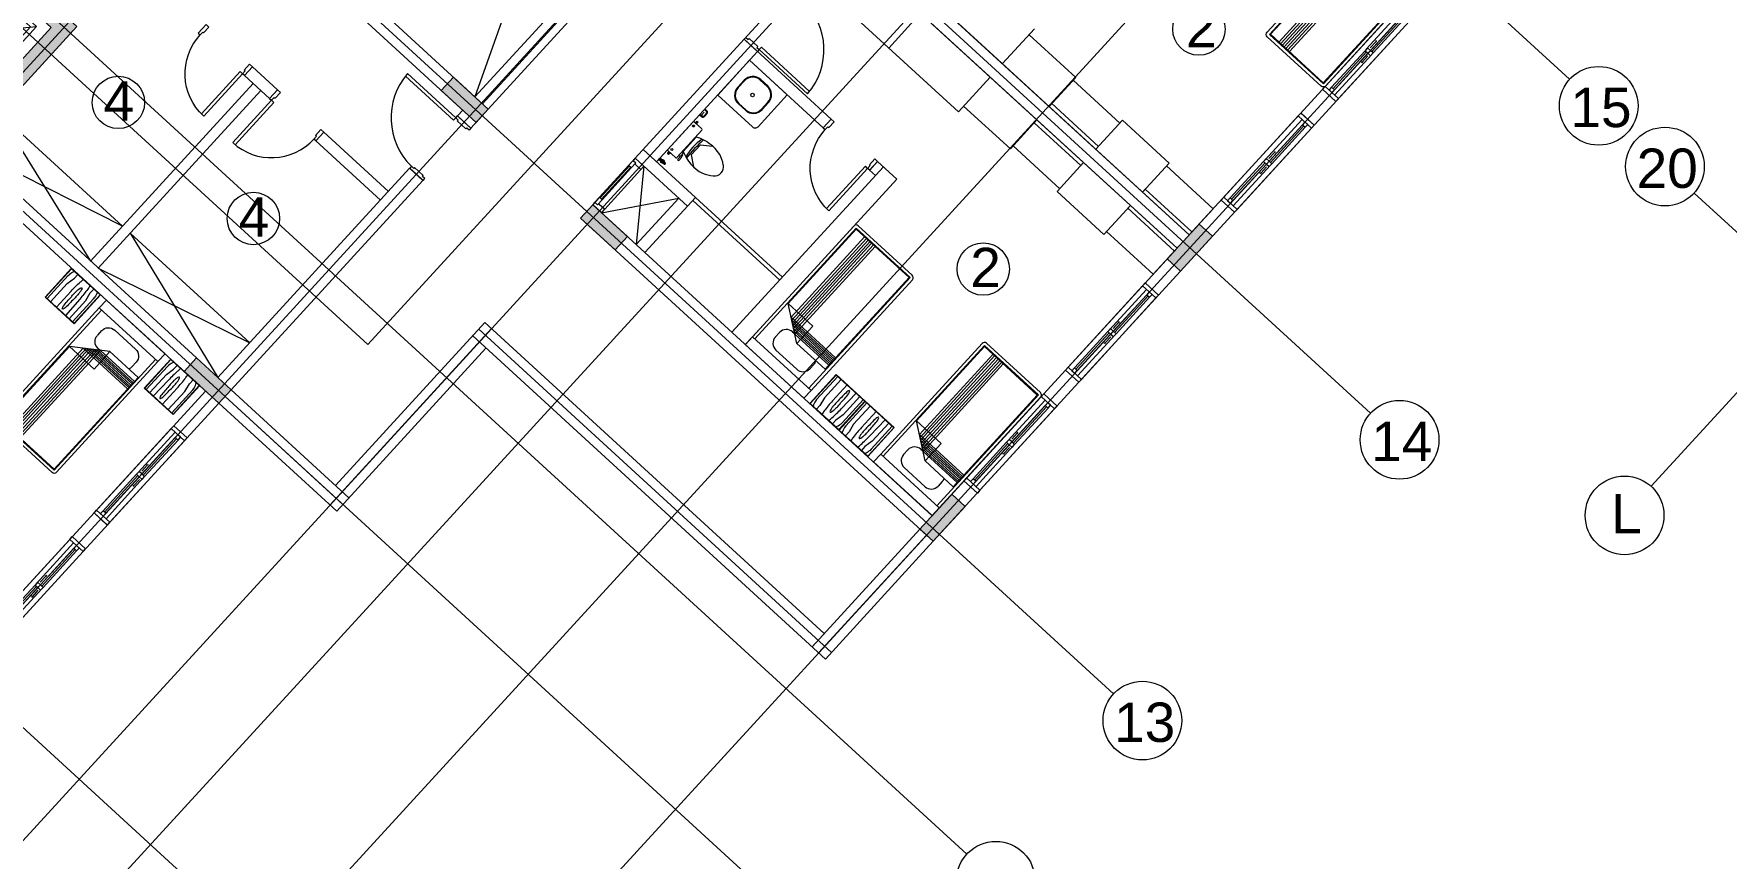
# Model space of a CAD drawing. Header units: metres. Extents: x 750 to 3116, y -341 to 1465.
# Drawn here: x 1608.08 to 1629.59, y 977.15 to 987.63 of the extents above; entities that cross this region are included whole.
import ezdxf
from ezdxf.enums import TextEntityAlignment as Align

# ---------------------------------------------------------------- set-up
doc = ezdxf.new("R2010")
doc.units = ezdxf.units.M
for name, color, linetype, lineweight in [('A-Door', 254, 'Continuous', 5), ('Bathroom Door', 252, 'Continuous', 5), ('Bathroom fur', 252, 'Continuous', 5), ('Centre Line', 7, 'Continuous', 13), ('Column', 50, 'Continuous', 20), ('Cutout', 153, 'Continuous', 5), ('Door', 253, 'Continuous', 5), ('Furniture', 44, 'Continuous', 5), ('GUIDE LINE', 7, 'Continuous', 5), ('Hatch', 251, 'Continuous', 5), ('Hidden line', 251, 'Continuous', 5), ('Interior wall', 31, 'Continuous', 13), ('Inverted beam', 252, 'Continuous', 5), ('Railing', 190, 'Continuous', 5), ('Wall ext', 20, 'Continuous', 18), ('WINDOW', 33, 'Continuous', 5)]:
    doc.layers.add(name, color=color, linetype=linetype, lineweight=lineweight)
doc.layers.add('Text', color=7, linetype='Continuous')
doc.styles.get("Standard").update_dxf_attribs({"font": 'arial.ttf'})
doc.styles.add('TEXT-DET', font='simplex.shx', dxfattribs={"width": 0.7})

# ---------------------------------------------------------------- blocks, each defined once
blk = doc.blocks.new('Water Closet')
at = {"layer": 'Bathroom fur', "linetype": 'Continuous', "lineweight": -3}
for p, q in [((1886.331, 447.871), (1886.35, 447.871)), ((1886.364, 447.861), (1886.349, 447.87)), ((1886.364, 447.861), (1886.355, 447.877)), ((1886.364, 447.861), (1886.364, 447.879)), ((1886.364, 447.861), (1886.364, 447.879)), ((1886.364, 447.861), (1886.364, 447.879)), ((1886.364, 447.861), (1886.364, 447.879)), ((1886.364, 447.861), (1886.364, 447.879)), ((1886.364, 447.861), (1886.364, 447.879)), ((1886.364, 447.861), (1886.364, 447.879)), ((1886.364, 447.861), (1886.364, 447.879)), ((1886.364, 447.861), (1886.364, 447.879)), ((1886.364, 447.861), (1886.364, 447.879)), ((1886.364, 447.861), (1886.364, 447.879)), ((1886.364, 447.861), (1886.364, 447.879)), ((1886.364, 447.861), (1886.373, 447.877)), ((1886.364, 447.861), (1886.379, 447.87)), ((1886.378, 447.871), (1886.416, 447.871)), ((1886.416, 447.851), (1886.416, 447.871)), ((1886.331, 447.851), (1886.35, 447.851)), ((1886.364, 447.861), (1886.346, 447.861)), ((1886.364, 447.861), (1886.349, 447.853)), ((1886.364, 447.861), (1886.355, 447.846)), ((1886.364, 447.861), (1886.381, 447.861)), ((1886.364, 447.861), (1886.379, 447.853)), ((1886.364, 447.861), (1886.373, 447.846)), ((1886.364, 447.861), (1886.364, 447.844)), ((1886.378, 447.851), (1886.416, 447.851))]:
    blk.add_line(p, q, dxfattribs=at)
at = {"layer": 'Bathroom fur', "linetype": 'ByBlock'}
for p, q in [((1886.217, 447.662), (1886.217, 447.713)), ((1886.239, 447.713), (1886.217, 447.713)), ((1886.217, 447.662), (1886.232, 447.625)), ((1886.239, 447.608), (1886.239, 447.713)), ((1886.239, 447.666), (1886.264, 447.666)), ((1886.264, 447.23), (1886.264, 447.703)), ((1886.407, 447.713), (1886.274, 447.713)), ((1886.39, 447.724), (1886.365, 447.724)), ((1886.365, 447.724), (1886.365, 447.715)), ((1886.39, 447.715), (1886.365, 447.715)), ((1886.387, 447.744), (1886.368, 447.744)), ((1886.368, 447.744), (1886.368, 447.724)), ((1886.387, 447.744), (1886.387, 447.724)), ((1886.39, 447.724), (1886.39, 447.715)), ((1886.416, 447.23), (1886.416, 447.703)), ((1886.152, 447.554), (1886.027, 447.644)), ((1886.152, 447.379), (1886.152, 447.554)), ((1886.232, 447.625), (1886.239, 447.625)), ((1886.239, 447.608), (1886.264, 447.608)), ((1886.256, 447.343), (1886.256, 447.59)), ((1886.152, 447.379), (1886.027, 447.288)), ((1886.407, 447.22), (1886.274, 447.22)), ((1886.365, 447.208), (1886.365, 447.218)), ((1886.39, 447.218), (1886.365, 447.218)), ((1886.39, 447.208), (1886.365, 447.208)), ((1886.368, 447.189), (1886.368, 447.208)), ((1886.387, 447.189), (1886.368, 447.189)), ((1886.387, 447.189), (1886.387, 447.208)), ((1886.39, 447.208), (1886.39, 447.218))]:
    blk.add_line(p, q, dxfattribs=at)
at = {"layer": 'Bathroom fur'}
for p, q in [((1886.356, 447.031), (1886.356, 447.081)), ((1886.366, 447.031), (1886.366, 447.081)), ((1886.416, 447.106), (1886.381, 447.106)), ((1886.416, 447.096), (1886.381, 447.096)), ((1886.416, 447.016), (1886.381, 447.016)), ((1886.416, 447.006), (1886.381, 447.006))]:
    blk.add_line(p, q, dxfattribs=at)
at = {"layer": 'Bathroom fur', "linetype": 'Continuous', "lineweight": -3}
blk.add_circle((1886.364, 447.861), 0.0175, dxfattribs=at)
at = {"layer": 'Bathroom fur', "linetype": 'ByBlock'}
for centre in [(1886.378, 447.669), (1886.378, 447.264)]:
    blk.add_circle(centre, 0.0123, dxfattribs=at)
at = {"layer": 'Bathroom fur', "linetype": 'Continuous', "lineweight": -3}
blk.add_arc((1886.331, 447.861), 0.01, 90.002, 270, dxfattribs=at)
at = {"layer": 'Bathroom fur', "linetype": 'ByBlock'}
for centre, radius, start, end in [((1886.274, 447.703), 0.00987, 90, 180), ((1886.407, 447.703), 0.00987, 0, 90), ((1885.835, 447.467), 0.119, 126.3794, 233.6206), ((1886.035, 447.208), 0.446, 109.2942, 127.2549), ((1886.017, 447.095), 0.55, 64.2321, 103.6755), ((1884.672, 447.479), 1.501, 353.4552, 5.5271), ((1885.552, 447.472), 0.65, 345.9276, 13.0204), ((1886.041, 447.728), 0.451, 232.2382, 250.1051), ((1886.017, 447.838), 0.55, 256.3245, 295.7679), ((1886.274, 447.23), 0.00987, 180, 270), ((1886.407, 447.23), 0.00987, 270, 0)]:
    blk.add_arc(centre, radius, start, end, dxfattribs=at)
at = {"layer": 'Bathroom fur'}
for centre, radius, start, end in [((1886.381, 447.081), 0.025, 90, 180), ((1886.381, 447.031), 0.025, 180, 270), ((1886.381, 447.081), 0.015, 90, 180), ((1886.381, 447.031), 0.015, 180, 270)]:
    blk.add_arc(centre, radius, start, end, dxfattribs=at)
at = {"layer": 'Bathroom fur', "style": 'TEXT-DET', "width": 0.6}
blk.add_text('1', height=0.06, dxfattribs=at).set_placement((1886.394, 447.07), align=Align.MIDDLE)
blk = doc.blocks.new('Bed')
at = {"layer": 'Furniture', "linetype": 'Continuous'}
for p, q in [((1878.327, 465.952), (1879.337, 465.952)), ((1878.327, 465.817), (1878.327, 465.952)), ((1879.337, 465.952), (1879.337, 465.817)), ((1879.337, 465.817), (1878.327, 465.817)), ((1878.327, 463.909), (1878.327, 465.817)), ((1878.367, 463.909), (1878.367, 465.817)), ((1878.642, 465.742), (1879.002, 465.742)), ((1879.297, 465.817), (1879.297, 463.909)), ((1879.337, 465.817), (1879.337, 463.909)), ((1878.525, 465.544), (1878.525, 465.624)), ((1879.12, 465.624), (1879.12, 465.544)), ((1878.377, 465.499), (1878.862, 465.499)), ((1878.377, 463.919), (1878.377, 465.499)), ((1878.962, 465.429), (1878.377, 465.429)), ((1878.992, 465.407), (1878.377, 465.407)), ((1879.022, 465.386), (1878.377, 465.386)), ((1879.052, 465.365), (1878.377, 465.365)), ((1879.082, 465.344), (1878.377, 465.344)), ((1879.112, 465.323), (1878.377, 465.323)), ((1879.142, 465.302), (1878.377, 465.302)), ((1878.862, 465.499), (1879.287, 465.199)), ((1878.862, 465.199), (1878.862, 465.499)), ((1878.962, 463.919), (1878.962, 465.429)), ((1879.002, 465.427), (1878.965, 465.427)), ((1878.992, 463.919), (1878.992, 465.407)), ((1879.022, 463.919), (1879.022, 465.386)), ((1879.052, 463.919), (1879.052, 465.365)), ((1879.082, 463.919), (1879.082, 465.344)), ((1879.112, 463.919), (1879.112, 465.323)), ((1879.142, 463.919), (1879.142, 465.302)), ((1879.287, 465.199), (1878.862, 465.199)), ((1879.287, 465.199), (1879.287, 463.919)), ((1879.297, 463.909), (1878.367, 463.909)), ((1879.297, 463.869), (1878.367, 463.869)), ((1879.287, 463.919), (1878.377, 463.919))]:
    blk.add_line(p, q, dxfattribs=at)
for centre, radius, start, end in [((1878.642, 465.624), 0.117, 90, 180), ((1879.002, 465.624), 0.117, 360, 90), ((1878.642, 465.544), 0.117, 180.0006, 202.5189), ((1879.002, 465.544), 0.117, 270, 0), ((1878.367, 463.909), 0.04, 180, 270), ((1879.297, 463.909), 0.04, 270, 0)]:
    blk.add_arc(centre, radius, start, end, dxfattribs=at)
blk = doc.blocks.new('Nightstand')
at = {"layer": 'Furniture'}
for p, q in [((1879.838, 464.54), (1879.838, 464.04)), ((1880.338, 464.54), (1879.838, 464.54)), ((1879.843, 464.535), (1879.843, 464.045)), ((1880.333, 464.535), (1879.843, 464.535)), ((1879.869, 464.442), (1879.871, 464.467)), ((1879.869, 464.045), (1879.869, 464.442)), ((1879.929, 464.358), (1879.951, 464.469)), ((1879.951, 464.469), (1879.951, 464.535)), ((1880.074, 464.444), (1880.068, 464.44)), ((1880.08, 464.44), (1880.074, 464.444)), ((1880.226, 464.469), (1880.226, 464.535)), ((1880.248, 464.358), (1880.226, 464.469)), ((1880.308, 464.442), (1880.305, 464.467)), ((1880.308, 464.045), (1880.308, 464.442)), ((1880.333, 464.045), (1880.333, 464.535)), ((1880.338, 464.04), (1880.338, 464.54)), ((1879.929, 464.045), (1879.929, 464.358)), ((1879.997, 464.32), (1879.991, 464.045)), ((1880.147, 464.32), (1880.147, 464.045)), ((1880.248, 464.045), (1880.248, 464.358)), ((1879.838, 464.04), (1880.338, 464.04)), ((1879.843, 464.045), (1880.333, 464.045)), ((1880.068, 464.081), (1880.074, 464.077)), ((1880.074, 464.077), (1880.08, 464.081))]:
    blk.add_line(p, q, dxfattribs=at)
for centre, radius, start, end in [((1880.021, 464.452), 0.15, 146.5657, 174.2856), ((1881.576, 464.32), 1.578, 174.0179, 180), ((1880.825, 464.399), 0.823, 170.5074, 174.0179), ((1880.197, 464.382), 0.142, 155.8434, 169.4757), ((1879.951, 464.382), 0.142, 10.5243, 24.1566), ((1879.315, 464.399), 0.828, 5.9821, 9.4446), ((1878.564, 464.32), 1.583, 0, 5.9821), ((1880.156, 464.452), 0.15, 5.7144, 33.4343), ((1880.715, 464.32), 0.664, 175.5997, 180), ((1880.715, 464.32), 0.664, 180, 184.4003), ((1880.395, 464.345), 0.343, 169.4757, 175.5997), ((1886.298, 464.381), 6.246, 181.0259, 182.4606), ((1879.753, 464.345), 0.343, 4.4003, 10.5243), ((1873.85, 464.381), 6.246, 357.5394, 358.9741), ((1879.433, 464.32), 0.664, 0, 4.4003), ((1879.433, 464.32), 0.664, 355.5997, 0), ((1880.197, 464.139), 0.142, 190.5243, 204.1566), ((1879.951, 464.139), 0.142, 335.8434, 349.4757)]:
    blk.add_arc(centre, radius, start, end, dxfattribs=at)
blk = doc.blocks.new('Wash bashin')
at = {"layer": 'Bathroom fur', "ltscale": 0.35}
for p, q in [((1884.067, 437.333), (1884.067, 437.883)), ((1884.117, 437.933), (1884.717, 437.933)), ((1884.717, 437.333), (1884.717, 437.933)), ((1884.067, 437.333), (1884.717, 437.333))]:
    blk.add_line(p, q, dxfattribs=at)
at = {"layer": 'Bathroom fur'}
for p, q in [((1884.327, 437.838), (1884.447, 437.838)), ((1884.327, 437.83), (1884.447, 437.83)), ((1884.177, 437.568), (1884.177, 437.688)), ((1884.185, 437.568), (1884.185, 437.688)), ((1884.589, 437.688), (1884.589, 437.568)), ((1884.597, 437.688), (1884.597, 437.568)), ((1884.447, 437.426), (1884.327, 437.426)), ((1884.447, 437.418), (1884.327, 437.418))]:
    blk.add_line(p, q, dxfattribs=at)
blk.add_circle((1884.392, 437.633), 0.0225, dxfattribs=at)
at = {"layer": 'Bathroom fur', "ltscale": 0.35}
blk.add_arc((1884.117, 437.883), 0.05, 90, 180, dxfattribs=at)
at = {"layer": 'Bathroom fur'}
for centre, radius, start, end in [((1884.327, 437.688), 0.15, 90, 180), ((1884.327, 437.688), 0.142, 90, 180), ((1884.447, 437.688), 0.15, 0, 90), ((1884.447, 437.688), 0.142, 0, 90), ((1884.327, 437.568), 0.15, 180, 270), ((1884.327, 437.568), 0.142, 180, 270), ((1884.447, 437.568), 0.15, 270, 0), ((1884.447, 437.568), 0.142, 270, 0)]:
    blk.add_arc(centre, radius, start, end, dxfattribs=at)
blk = doc.blocks.new('Door 900')
at = {"layer": 'A-Door'}
for points in [[(29934124, 12198491), (29934164, 12198491), (29934164, 12198476), (29934239, 12198476), (29934314, 12198476), (29934314, 12198491), (29934354, 12198491), (29934354, 12198524), (29934239, 12198524), (29934124, 12198524)], [(29934164, 12197672), (29934314, 12197672), (29934314, 12197658), (29934354, 12197658), (29934354, 12197624), (29934239, 12197624), (29934124, 12197624), (29934124, 12197658), (29934164, 12197658)]]:
    blk.add_lwpolyline(points, close=True, dxfattribs=at)
blk.add_lwpolyline([(29935187, 12197658), (29934354, 12197658), (29934354, 12197698), (29935185, 12197698)], dxfattribs=at)
blk.add_arc((29934327, 12197631), 860, 1.7769, 88.2024, dxfattribs=at)
blk = doc.blocks.new('Door1')
at = {"layer": 'Bathroom Door'}
for p, q in [((1900.586, 444.886), (1899.856, 444.886)), ((1900.586, 444.846), (1899.857, 444.846))]:
    blk.add_line(p, q, dxfattribs=at)
for points in [[(1900.736, 444.921), (1900.586, 444.921), (1900.586, 444.886), (1900.636, 444.886), (1900.636, 444.871), (1900.736, 444.871), (1900.736, 444.921)], [(1900.586, 444.886), (1900.586, 444.846)], [(1900.736, 444.121), (1900.586, 444.121), (1900.586, 444.156), (1900.636, 444.156), (1900.636, 444.171), (1900.736, 444.171), (1900.736, 444.121)]]:
    blk.add_lwpolyline(points, dxfattribs=at)
blk.add_arc((1900.586, 444.886), 0.73, 180, 270, dxfattribs=at)
blk = doc.blocks.new('WINODO1')
at = {"layer": 'WINDOW', "linetype": 'Continuous'}
for p, q in [((2471212540, 936769700), (2471212491, 936769700)), ((2471212491, 936769700), (2471212491, 936769470)), ((2471212540, 936769700), (2471212540, 936769470)), ((2471213991, 936769700), (2471213943, 936769700)), ((2471213943, 936769700), (2471213943, 936769470)), ((2471213991, 936769700), (2471213991, 936769470)), ((2471212540, 936769470), (2471212491, 936769470)), ((2471213991, 936769470), (2471213943, 936769470))]:
    blk.add_line(p, q, dxfattribs=at)
at = {"layer": 'WINDOW'}
for p, q in [((2471212540, 936769700), (2471213943, 936769700)), ((2471213241, 936769537), (2471212540, 936769537)), ((2471212588, 936769633), (2471213217, 936769633)), ((2471212588, 936769585), (2471213217, 936769585)), ((2471213193, 936769561), (2471213089, 936769561)), ((2471213241, 936769633), (2471213943, 936769633)), ((2471213266, 936769585), (2471213895, 936769585)), ((2471213266, 936769537), (2471213895, 936769537)), ((2471213290, 936769609), (2471213394, 936769609)), ((2471212540, 936769470), (2471213943, 936769470))]:
    blk.add_line(p, q, dxfattribs=at)
at = {"layer": 'WINDOW', "color": 4}
blk.add_line((2471212588, 936769609), (2471213217, 936769609), dxfattribs=at)
at = {"layer": 'WINDOW', "color": 4, "true_color": 0x1fffff}
blk.add_line((2471213266, 936769561), (2471213895, 936769561), dxfattribs=at)
at = {"layer": 'WINDOW'}
for points in [[(2471212540, 936769585), (2471212588, 936769585), (2471212588, 936769633), (2471212540, 936769633)], [(2471213076, 936769561), (2471213089, 936769568), (2471213089, 936769554)], [(2471213217, 936769585), (2471213266, 936769585), (2471213266, 936769633), (2471213217, 936769633)], [(2471213217, 936769537), (2471213266, 936769537), (2471213266, 936769585), (2471213217, 936769585)], [(2471213406, 936769609), (2471213394, 936769616), (2471213394, 936769602)], [(2471213895, 936769537), (2471213943, 936769537), (2471213943, 936769585), (2471213895, 936769585)]]:
    blk.add_lwpolyline(points, close=True, dxfattribs=at)
blk = doc.blocks.new('700mm Door')
at = {"layer": 'Door'}
for points in [[(11493508.327, 4446107.926), (11493508.287, 4446107.926), (11493508.287, 4446107.776), (11493508.344, 4446107.776), (11493508.344, 4446107.868), (11493508.344, 4446107.88), (11493508.327, 4446107.88)], [(11493508.327, 4446107.88), (11493508.413, 4446107.88), (11493508.413, 4446107.926), (11493508.327, 4446107.926)], [(11493508.413, 4446107.891), (11493508.961, 4446107.891), (11493508.961, 4446107.914), (11493508.413, 4446107.914)], [(11493509.047, 4446107.88), (11493508.961, 4446107.88), (11493508.961, 4446107.926), (11493509.047, 4446107.926)], [(11493509.047, 4446107.926), (11493509.047, 4446107.88), (11493509.03, 4446107.88), (11493509.03, 4446107.868), (11493509.03, 4446107.776), (11493509.087, 4446107.776), (11493509.087, 4446107.926)]]:
    blk.add_lwpolyline(points, close=True, dxfattribs=at)
at = {"layer": 'Door', "color": 1}
blk.add_lwpolyline([(11493508.413, 4446107.88), (11493508.961, 4446107.88), (11493508.961, 4446107.926), (11493508.413, 4446107.926)], close=True, dxfattribs=at)
blk = doc.blocks.new('lift1')
at = {"layer": 'Hatch', "transparency": 33554687}
h = blk.add_hatch(color=256, dxfattribs=at)
h.dxf.hatch_style = 1
h.paths.add_polyline_path([(29921053, 12204431), (29920354, 12203626), (29920180, 12203777), (29920729, 12204408), (29919333, 12205622), (29919104, 12205358), (29918930, 12205509), (29919310, 12205946)])
h.paths.add_polyline_path([(29920180, 12203777), (29920354, 12203626), (29919768, 12202951), (29918024, 12204467), (29918405, 12204905), (29918579, 12204754), (29918349, 12204489), (29919745, 12203276)])
at = {"lineweight": 5}
for p, q in [((29919536, 12203651), (29919330, 12205430)), ((29920333, 12204556), (29918533, 12204526)), ((29920311, 12204167), (29919926, 12203735)), ((29920353, 12204131), (29920272, 12204201)), ((29919968, 12203699), (29919886, 12203770))]:
    blk.add_line(p, q, dxfattribs=at)
for p, q in [((29919194, 12205280), (29919238, 12205241)), ((29918669, 12204676), (29918707, 12204643))]:
    blk.add_line(p, q)
for points in [[(29920333, 12204556), (29919330, 12205430), (29918533, 12204526), (29919536, 12203651)], [(29920182, 12204188), (29919887, 12203861), (29920056, 12203714), (29920350, 12204041)]]:
    blk.add_lwpolyline(points, close=True, dxfattribs=at)
blk.add_lwpolyline([(29918707, 12204643), (29918610, 12204531), (29919531, 12203728), (29920256, 12204550), (29919335, 12205353), (29919238, 12205241)], dxfattribs=at)
at = {"layer": 'Column'}
blk.add_lwpolyline([(29918930, 12205509), (29919310, 12205946), (29921053, 12204431), (29919768, 12202951), (29918024, 12204467), (29918405, 12204905), (29918579, 12204754), (29918349, 12204489), (29919745, 12203276), (29920729, 12204408), (29919333, 12205622), (29919104, 12205358), (29918930, 12205509)], dxfattribs=at)

msp = doc.modelspace()

# ---------------------------------------------------------------- hatches: boundary and pattern name
at = {"layer": 'Hatch', "transparency": 33554687}
h = msp.add_hatch(color=256, dxfattribs=at)
h.dxf.hatch_style = 1
h.paths.add_polyline_path([(1646.175, 977.256), (1646.005, 977.411), (1645.846, 977.238), (1645.755, 977.138), (1645.6, 976.969), (1645.769, 976.813)])
h.paths.add_polyline_path([(1649.318, 980.688), (1649.149, 980.843), (1648.743, 980.401), (1648.913, 980.245)])
h.paths.add_polyline_path([(1652.587, 984.256), (1652.417, 984.412), (1652.384, 984.375), (1652.292, 984.275), (1652.012, 983.969), (1652.182, 983.814)])
h.paths.add_polyline_path([(1655.856, 987.825), (1655.686, 987.98), (1655.281, 987.538), (1655.45, 987.383)])
h.paths.add_polyline_path([(1659.124, 991.394), (1658.955, 991.549), (1658.549, 991.106), (1658.719, 990.951)])
h.paths.add_polyline_path([(1661.826, 995.231), (1661.67, 995.061), (1662.113, 994.656), (1662.268, 994.826)])
h.paths.add_polyline_path([(1657.785, 998.932), (1657.629, 998.763), (1658.072, 998.357), (1658.227, 998.527)])
h.paths.add_polyline_path([(1654.516, 995.364), (1654.361, 995.194), (1654.471, 995.093), (1654.803, 994.789), (1654.958, 994.959)])
h.paths.add_polyline_path([(1652.746, 996.985), (1652.591, 996.815), (1653.033, 996.41), (1653.189, 996.58)])
h.paths.add_polyline_path([(1651.542, 991.776), (1651.372, 991.932), (1650.967, 991.489), (1651.137, 991.334)])
h.paths.add_polyline_path([(1650.045, 993.148), (1649.875, 993.303), (1649.47, 992.86), (1649.64, 992.705)])
h.paths.add_polyline_path([(1647.979, 988.227), (1647.823, 988.057), (1647.934, 987.956), (1648.266, 987.652), (1648.421, 987.822)])
h.paths.add_polyline_path([(1646.541, 989.544), (1646.209, 989.848), (1646.053, 989.678), (1646.496, 989.273), (1646.651, 989.443)])
h.paths.add_polyline_path([(1645.004, 984.639), (1644.835, 984.795), (1644.43, 984.352), (1644.599, 984.197)])
h.paths.add_polyline_path([(1643.632, 986.147), (1643.463, 986.302), (1643.058, 985.86), (1643.227, 985.704)])
h.paths.add_polyline_path([(1641.441, 981.09), (1641.286, 980.92), (1641.728, 980.515), (1641.884, 980.684)])
h.paths.add_polyline_path([(1640.114, 982.306), (1639.944, 982.461), (1639.539, 982.018), (1639.709, 981.863)])
h.paths.add_polyline_path([(1636.735, 978.838), (1636.403, 979.142), (1636.247, 978.973), (1636.69, 978.567), (1636.845, 978.737)])
h.paths.add_polyline_path([(1631.152, 984.454), (1630.982, 984.609), (1630.577, 984.167), (1630.746, 984.011)])
h.paths.add_polyline_path([(1634.17, 987.75), (1634.001, 987.905), (1633.595, 987.463), (1633.765, 987.307)])
h.paths.add_polyline_path([(1637.689, 991.591), (1637.519, 991.746), (1637.114, 991.304), (1637.284, 991.149)])
h.paths.add_polyline_path([(1640.833, 995.023), (1640.663, 995.178), (1640.258, 994.736), (1640.427, 994.581), (1640.461, 994.618), (1640.552, 994.717)])
h.paths.add_polyline_path([(1644.101, 998.592), (1643.932, 998.747), (1643.527, 998.305), (1643.696, 998.149)])
h.paths.add_polyline_path([(1646.999, 1001.755), (1647.09, 1001.854), (1647.245, 1002.024), (1647.076, 1002.179), (1646.67, 1001.737), (1646.84, 1001.581)])
h.paths.add_polyline_path([(1636.008, 999.191), (1635.839, 999.347), (1635.433, 998.904), (1635.603, 998.749)])
h.paths.add_polyline_path([(1631.525, 1003.298), (1631.369, 1003.129), (1631.48, 1003.027), (1631.812, 1002.723), (1631.967, 1002.893)])
h.paths.add_polyline_path([(1628.676, 999.847), (1628.506, 1000.002), (1628.101, 999.56), (1628.27, 999.405)])
h.paths.add_polyline_path([(1632.989, 995.896), (1632.82, 996.051), (1632.415, 995.609), (1632.584, 995.453)])
h.paths.add_polyline_path([(1629.471, 992.054), (1629.301, 992.21), (1628.896, 991.767), (1629.066, 991.612)])
h.paths.add_polyline_path([(1624.987, 996.161), (1624.832, 995.991), (1625.274, 995.586), (1625.43, 995.756)])
h.paths.add_polyline_path([(1626.327, 988.622), (1626.157, 988.778), (1626.124, 988.741), (1626.032, 988.641), (1625.752, 988.335), (1625.922, 988.18)])
h.paths.add_polyline_path([(1621.719, 992.593), (1621.563, 992.423), (1621.674, 992.322), (1622.006, 992.018), (1622.161, 992.187)])
h.paths.add_polyline_path([(1619.949, 994.214), (1619.794, 994.044), (1620.236, 993.639), (1620.391, 993.808), (1620.281, 993.91)])
h.paths.add_polyline_path([(1623.218, 997.782), (1623.062, 997.613), (1623.505, 997.207), (1623.66, 997.377)])
h.paths.add_polyline_path([(1626.486, 1001.351), (1626.331, 1001.181), (1626.773, 1000.776), (1626.929, 1000.945)])
h.paths.add_polyline_path([(1622.117, 1005.353), (1621.962, 1005.183), (1622.404, 1004.778), (1622.56, 1004.947)])
h.paths.add_polyline_path([(1619.143, 1001.765), (1618.973, 1001.921), (1618.568, 1001.478), (1618.738, 1001.323)])
h.paths.add_polyline_path([(1615.874, 998.197), (1615.705, 998.352), (1615.299, 997.91), (1615.469, 997.754)])
h.paths.add_polyline_path([(1612.731, 994.765), (1612.561, 994.92), (1612.156, 994.478), (1612.325, 994.322)])
h.paths.add_polyline_path([(1617.373, 990.513), (1617.203, 990.668), (1616.798, 990.226), (1616.967, 990.07)])
h.paths.add_polyline_path([(1618.745, 989.005), (1618.575, 989.16), (1618.17, 988.718), (1618.339, 988.563)])
h.paths.add_polyline_path([(1623.058, 985.054), (1622.889, 985.209), (1622.483, 984.767), (1622.653, 984.611)])
h.paths.add_polyline_path([(1619.915, 981.622), (1619.745, 981.777), (1619.34, 981.334), (1619.509, 981.179)])
h.paths.add_polyline_path([(1615.181, 985.455), (1615.026, 985.286), (1615.468, 984.881), (1615.624, 985.05)])
h.paths.add_polyline_path([(1613.411, 987.077), (1613.256, 986.907), (1613.699, 986.502), (1613.854, 986.671)])
h.paths.add_polyline_path([(1609.042, 991.079), (1608.887, 990.909), (1609.329, 990.504), (1609.485, 990.673)])
h.paths.add_polyline_path([(1610.143, 983.508), (1609.987, 983.338), (1610.43, 982.933), (1610.585, 983.103)])
h.paths.add_polyline_path([(1607.566, 979.807), (1607.397, 979.962), (1606.992, 979.52), (1607.161, 979.365)])
h.paths.add_polyline_path([(1602.924, 984.059), (1602.755, 984.214), (1602.35, 983.772), (1602.519, 983.617)])
h.paths.add_polyline_path([(1604.823, 995.445), (1604.653, 995.601), (1604.495, 995.427), (1604.403, 995.328), (1604.248, 995.158), (1604.418, 995.003)])
h.paths.add_polyline_path([(1607.842, 998.741), (1607.672, 998.896), (1607.267, 998.454), (1607.436, 998.298)])
h.paths.add_polyline_path([(1603.528, 1002.692), (1603.358, 1002.848), (1602.953, 1002.405), (1603.123, 1002.25)])
h.paths.add_polyline_path([(1600.09, 999.279), (1599.934, 999.109), (1600.377, 998.704), (1600.532, 998.874)])
h.paths.add_polyline_path([(1602.031, 1004.063), (1601.861, 1004.219), (1601.456, 1003.776), (1601.626, 1003.621)])
h.paths.add_polyline_path([(1596.087, 1009.508), (1595.918, 1009.663), (1595.513, 1009.22), (1595.682, 1009.065)])
h.paths.add_polyline_path([(1592.944, 1006.075), (1592.774, 1006.231), (1592.369, 1005.788), (1592.538, 1005.633)])
h.paths.add_polyline_path([(1598.32, 1000.9), (1598.164, 1000.731), (1598.607, 1000.325), (1598.762, 1000.495)])
h.paths.add_polyline_path([(1595.619, 997.063), (1595.449, 997.218), (1595.044, 996.776), (1595.213, 996.62)])
h.paths.add_polyline_path([(1589.675, 1002.507), (1589.505, 1002.662), (1589.1, 1002.22), (1589.27, 1002.064)])
h.paths.add_polyline_path([(1586.406, 998.938), (1586.237, 999.094), (1585.831, 998.651), (1586.001, 998.496)])
h.paths.add_polyline_path([(1592.225, 993.358), (1591.782, 993.763), (1591.627, 993.594), (1592.07, 993.188)])
h.paths.add_polyline_path([(1593.995, 991.737), (1593.552, 992.142), (1593.397, 991.972), (1593.839, 991.567)])
h.paths.add_polyline_path([(1596.821, 995.711), (1596.666, 995.541), (1597.108, 995.136), (1597.263, 995.305)])
h.paths.add_polyline_path([(1601.304, 991.604), (1601.135, 991.759), (1600.729, 991.317), (1600.899, 991.161)])
h.paths.add_polyline_path([(1598.161, 988.172), (1597.991, 988.327), (1597.586, 987.885), (1597.755, 987.729)])
h.paths.add_polyline_path([(1594.892, 984.603), (1594.722, 984.759), (1594.317, 984.316), (1594.487, 984.161)])
h.paths.add_polyline_path([(1590.578, 988.555), (1590.408, 988.71), (1590.003, 988.267), (1590.173, 988.112)])
h.paths.add_polyline_path([(1589.081, 989.926), (1588.912, 990.081), (1588.506, 989.639), (1588.676, 989.483)])
h.paths.add_polyline_path([(1583.138, 995.37), (1582.968, 995.525), (1582.563, 995.083), (1582.732, 994.927)])
h.paths.add_polyline_path([(1579.869, 991.801), (1579.699, 991.957), (1579.294, 991.514), (1579.464, 991.359)])
h.paths.add_polyline_path([(1585.245, 986.626), (1585.09, 986.456), (1585.532, 986.051), (1585.687, 986.221)])
h.paths.add_polyline_path([(1587.015, 985.005), (1586.859, 984.835), (1587.302, 984.43), (1587.457, 984.6)])
h.paths.add_polyline_path([(1582.669, 982.925), (1582.499, 983.08), (1582.094, 982.638), (1582.263, 982.483)])
h.paths.add_polyline_path([(1576.725, 988.369), (1576.556, 988.525), (1576.15, 988.082), (1576.32, 987.927)])
h.paths.add_polyline_path([(1591.748, 981.171), (1591.579, 981.326), (1591.42, 981.153), (1591.329, 981.054), (1591.173, 980.884), (1591.343, 980.729)])
h.paths.add_polyline_path([(1561.743, 983.137), (1561.574, 983.292), (1561.169, 982.849), (1561.339, 982.694)])
h.paths.add_polyline_path([(1566.286, 988.109), (1566.116, 988.264), (1565.712, 987.821), (1565.882, 987.666)])
h.paths.add_polyline_path([(1570.833, 993.084), (1570.663, 993.24), (1570.258, 992.797), (1570.428, 992.642)])
h.paths.add_polyline_path([(1575.254, 997.924), (1574.811, 998.328), (1574.656, 998.159), (1575.099, 997.754)])
h.paths.add_polyline_path([(1579.283, 1003.223), (1579.128, 1003.053), (1579.571, 1002.648), (1579.726, 1002.818)])
h.paths.add_polyline_path([(1568.934, 1003.949), (1568.764, 1004.104), (1568.36, 1003.661), (1568.529, 1003.506)])
h.paths.add_polyline_path([(1564.388, 998.973), (1564.218, 999.128), (1563.813, 998.685), (1563.983, 998.53)])
h.paths.add_polyline_path([(1559.841, 993.997), (1559.672, 994.153), (1559.267, 993.71), (1559.437, 993.554)])
h.paths.add_polyline_path([(1557.524, 991.462), (1557.211, 991.748), (1557.211, 991.748), (1557.196, 991.762), (1557.081, 991.866), (1556.926, 991.696), (1557.369, 991.292)])
h.paths.add_polyline_path([(1555.295, 989.022), (1555.125, 989.177), (1554.721, 988.734), (1554.89, 988.579)])
h.paths.add_polyline_path([(1552.096, 996.421), (1551.941, 996.252), (1551.941, 996.252), (1552.384, 995.847), (1552.539, 996.017)])
h.paths.add_polyline_path([(1554.583, 998.802), (1554.413, 998.957), (1554.008, 998.514), (1554.178, 998.359)])
h.paths.add_polyline_path([(1559.129, 1003.778), (1558.959, 1003.933), (1558.555, 1003.49), (1558.724, 1003.335)])
h.paths.add_polyline_path([(1563.675, 1008.754), (1563.506, 1008.909), (1563.101, 1008.466), (1563.271, 1008.311)])
h.paths.add_polyline_path([(1567.853, 1013.667), (1567.698, 1013.497), (1568.141, 1013.092), (1568.296, 1013.262)])

# ---------------------------------------------------------------- linework, layer by layer
at = {"layer": 'Bathroom fur'}
for p, q in [((1616.453, 985.511), (1617.559, 984.498)), ((1616.487, 985.548), (1617.593, 984.535))]:
    msp.add_line(p, q, dxfattribs=at)
at = {"layer": 'Centre Line', "color": 30, "true_color": 0xf26722}
for p, q in [((1625.068, 982.806), (1594.365, 1010.929)), ((1628.773, 1009.887), (1601.684, 980.313)), ((1652.455, 1007.882), (1628.635, 981.877)), ((1621.799, 979.238), (1591.097, 1007.36)), ((1632.139, 1006.804), (1605.05, 977.23)), ((1619.935, 977.203), (1589.233, 1005.326)), ((1633.636, 1005.433), (1606.547, 975.859)), ((1634.543, 1004.602), (1607.454, 975.028)), ((1618.531, 975.669), (1587.828, 1003.792)), ((1636.077, 1003.197), (1608.988, 973.623)), ((1637.95, 1001.481), (1610.861, 971.908)), ((1615.262, 972.101), (1584.559, 1000.223)), ((1627.599, 987.05), (1613.29, 1000.157)), ((1644.79, 971.303), (1629.18, 985.603))]:
    msp.add_line(p, q, dxfattribs=at)
at = {"layer": 'Centre Line', "color": 3, "true_color": 0x1fff1f}
msp.add_lwpolyline([(1560.568, 1018.718), (1582.572, 998.562), (1588.732, 1005.286), (1612.323, 983.678), (1624.767, 997.263), (1647.479, 976.459)], dxfattribs=at)
at = {"layer": 'Centre Line', "color": 30, "true_color": 0xf26722}
for centre in [(1627.968, 986.712), (1628.811, 985.94), (1625.437, 982.468), (1628.297, 981.508), (1622.168, 978.9), (1620.304, 976.865)]:
    msp.add_circle(centre, 0.5, dxfattribs=at)
at = {"layer": 'Column'}
for points in [[(1613.699, 986.502), (1613.256, 986.907), (1613.411, 987.077), (1613.854, 986.671), (1613.699, 986.502)], [(1615.468, 984.881), (1615.026, 985.286), (1615.181, 985.455), (1615.624, 985.05), (1615.468, 984.881)], [(1622.483, 984.767), (1622.889, 985.209), (1623.058, 985.054), (1622.653, 984.611), (1622.483, 984.767)], [(1610.43, 982.933), (1609.987, 983.338), (1610.143, 983.508), (1610.585, 983.103), (1610.43, 982.933)], [(1619.34, 981.334), (1619.745, 981.777), (1619.915, 981.622), (1619.509, 981.179), (1619.34, 981.334)]]:
    msp.add_lwpolyline(points, dxfattribs=at)
at = {"layer": 'Cutout'}
for p, q in [((1615.352, 991.549), (1613.684, 986.827)), ((1615.832, 985.944), (1615.734, 984.949)), ((1615.292, 985.354), (1616.275, 985.539))]:
    msp.add_line(p, q, dxfattribs=at)
at = {"layer": 'Cutout', "ltscale": 0.02}
for p, q in [((1607.624, 986.629), (1608.799, 984.739)), ((1609.204, 985.181), (1607.219, 986.186)), ((1609.3, 985.094), (1610.416, 983.258)), ((1608.895, 984.651), (1610.821, 983.701))]:
    msp.add_line(p, q, dxfattribs=at)
at = {"layer": 'Furniture'}
msp.add_line((1618.059, 988.257), (1619.829, 986.636), dxfattribs=at)
for points in [[(1622.764, 985.073), (1618.62, 988.869), (1619.025, 989.311)], [(1622.608, 984.903), (1618.464, 988.699), (1618.059, 988.257)], [(1618.944, 987.446), (1619.349, 987.888)], [(1620.795, 987.69), (1620.389, 987.248)], [(1620.727, 987.616), (1621.321, 987.073), (1620.983, 986.704)], [(1619.829, 986.636), (1620.234, 987.078)], [(1621.287, 987.036), (1621.881, 986.492)], [(1621.017, 986.741), (1621.61, 986.197)], [(1619.896, 986.709), (1620.49, 986.166), (1620.828, 986.534)], [(1620.828, 986.534), (1620.794, 986.497), (1621.387, 985.954), (1621.421, 985.99)], [(1621.577, 986.16), (1621.914, 986.529), (1622.508, 985.985), (1622.17, 985.616)], [(1620.524, 986.202), (1621.117, 985.659)], [(1621.421, 985.99), (1621.083, 985.622), (1621.677, 985.078), (1622.015, 985.447)], [(1622.474, 985.948), (1623.068, 985.404), (1622.764, 985.073)], [(1622.015, 985.447), (1621.981, 985.41), (1622.575, 984.866)], [(1622.17, 985.616), (1622.204, 985.653), (1622.798, 985.109)], [(1621.711, 985.115), (1622.304, 984.571), (1622.608, 984.903)]]:
    msp.add_lwpolyline(points, dxfattribs=at)
at = {"layer": 'GUIDE LINE'}
for centre in [(1622.886, 987.687), (1609.151, 986.755), (1610.868, 985.28), (1620.145, 984.638)]:
    msp.add_circle(centre, 0.333, dxfattribs=at)
at = {"layer": 'Hidden line'}
for p, q in [((1617.106, 987.557), (1617.714, 988.221)), ((1607.624, 986.629), (1609.204, 985.181)), ((1615.722, 986.045), (1615.181, 985.455)), ((1615.832, 985.944), (1615.292, 985.354)), ((1609.3, 985.094), (1610.821, 983.701))]:
    msp.add_line(p, q, dxfattribs=at)
at = {"layer": 'Interior wall'}
for p, q in [((1610.856, 987.207), (1610.755, 987.096)), ((1610.856, 987.207), (1611.173, 986.916)), ((1610.865, 986.995), (1608.799, 984.739)), ((1610.755, 987.096), (1611.072, 986.806)), ((1610.961, 986.907), (1608.895, 984.651)), ((1611.173, 986.916), (1611.072, 986.806)), ((1611.763, 986.376), (1611.662, 986.265)), ((1611.763, 986.376), (1612.583, 985.625)), ((1611.662, 986.265), (1612.482, 985.514))]:
    msp.add_line(p, q, dxfattribs=at)
at = {"layer": 'Inverted beam'}
for p, q in [((1613.684, 986.827), (1616.798, 990.226)), ((1613.854, 986.671), (1616.967, 990.07)), ((1611.913, 981.887), (1613.81, 983.959)), ((1613.81, 983.959), (1618.124, 980.007)), ((1613.655, 983.789), (1618.138, 979.682)), ((1611.927, 981.562), (1613.824, 983.634)), ((1610.585, 983.103), (1612.082, 981.732)), ((1610.43, 982.933), (1611.927, 981.562)), ((1619.34, 981.334), (1617.969, 979.838)), ((1619.509, 981.179), (1618.138, 979.682))]:
    msp.add_line(p, q, dxfattribs=at)
at = {"layer": 'Railing'}
for p, q in [((1613.78, 986.739), (1616.894, 990.138)), ((1613.854, 986.671), (1616.967, 990.07)), ((1613.895, 983.881), (1611.842, 981.64)), ((1618.216, 979.767), (1613.732, 983.874)), ((1610.508, 983.018), (1612.004, 981.647)), ((1618.053, 979.76), (1619.425, 981.257))]:
    msp.add_line(p, q, dxfattribs=at)
at = {"layer": 'Wall ext'}
for p, q in [((1619.509, 981.179), (1629.471, 992.054)), ((1609.042, 991.079), (1613.854, 986.671)), ((1608.887, 990.909), (1613.699, 986.502)), ((1622.608, 984.903), (1618.464, 988.699)), ((1618.62, 988.869), (1622.764, 985.073)), ((1625.877, 988.472), (1622.764, 985.073)), ((1617.106, 987.557), (1615.722, 986.045)), ((1615.993, 986.001), (1617.276, 987.402)), ((1618.212, 986.544), (1617.106, 987.557)), ((1618.111, 986.433), (1617.175, 987.291)), ((1606.216, 987.105), (1610.143, 983.508)), ((1606.061, 986.935), (1609.987, 983.338)), ((1624.459, 986.923), (1624.628, 986.768)), ((1613.461, 986.583), (1613.529, 986.657)), ((1613.461, 986.583), (1613.631, 986.428)), ((1613.631, 986.428), (1613.854, 986.671)), ((1618.111, 986.433), (1618.212, 986.544)), ((1624.182, 986.621), (1624.352, 986.466)), ((1616.487, 985.548), (1615.823, 986.156)), ((1610.416, 983.258), (1612.854, 985.92)), ((1612.854, 985.92), (1613.023, 985.764)), ((1616.385, 985.437), (1615.722, 986.045)), ((1616.951, 983.834), (1618.876, 985.936)), ((1618.701, 985.893), (1618.802, 986.004)), ((1618.775, 985.825), (1618.701, 985.893)), ((1619.046, 985.781), (1618.802, 986.004)), ((1610.585, 983.103), (1613.023, 985.764)), ((1617.121, 983.679), (1619.046, 985.781)), ((1615.181, 985.455), (1615.026, 985.286)), ((1615.181, 985.455), (1619.495, 981.504)), ((1615.734, 984.949), (1616.275, 985.539)), ((1615.845, 984.848), (1616.487, 985.548)), ((1623.169, 985.515), (1623.339, 985.36)), ((1615.026, 985.286), (1619.509, 981.179)), ((1619.495, 981.504), (1622.608, 984.903)), ((1622.203, 984.461), (1622.373, 984.305)), ((1621.19, 983.354), (1621.36, 983.199)), ((1610.26, 983.088), (1607.147, 979.69)), ((1610.43, 982.933), (1607.161, 979.365)), ((1620.914, 983.053), (1621.083, 982.897)), ((1609.855, 982.646), (1610.025, 982.491)), ((1619.9, 981.947), (1620.07, 981.791)), ((1608.842, 981.54), (1609.011, 981.385)), ((1608.565, 981.238), (1608.735, 981.083))]:
    msp.add_line(p, q, dxfattribs=at)

# ---------------------------------------------------------------- block references
at = {"xscale": -0.001, "yscale": 0.001, "zscale": 0.001, "rotation": 6.515594439841745}
msp.add_blockref('lift1', (32718.293, -7743.011), dxfattribs=at)
at = {"xscale": -1}
for name, p, rotation in [('Bed', (2696.242, -623.839), 317.5109696398859), ('Nightstand', (2681.358, -627.979), 317.5109696396338), ('Bed', (2680.109, -628.749), 317.5109696396338)]:
    msp.add_blockref(name, p, dxfattribs=dict(at, rotation=rotation))
for name, p, rotation in [('Bed', (3317.683, 57.878), 137.5109696398859), ('Bed', (3319.313, 56.386), 137.5109696398859), ('Nightstand', (-90.16, 1910.674), 317.5109696396339), ('Nightstand', (3318.286, 55.411), 137.5109696398859), ('Nightstand', (3318.655, 55.074), 137.5109696398859)]:
    msp.add_blockref(name, p, dxfattribs=dict(rotation=rotation))
at = {"layer": 'A-Door', "xscale": 0.001, "yscale": 0.001, "zscale": 0.001}
for p, rotation in [((-28695.39, 12211.923), 317.5109696396549), ((31926.128, -10237.938), 137.5109696403553)]:
    msp.add_blockref('Door 900', p, dxfattribs=dict(at, rotation=rotation))
at = {"layer": 'Bathroom Door', "xscale": -1}
for p, rotation in [((-1.082, -113.887), 227.5109696395762), ((6.865, -115.09), 227.510969639723)]:
    msp.add_blockref('Door1', p, dxfattribs=dict(at, rotation=rotation))
at = {"layer": 'Bathroom Door', "rotation": 47.5109696395149}
msp.add_blockref('Door1', (655.411, -715.22), dxfattribs=at)
at = {"layer": 'Bathroom fur', "rotation": 137.5109696398859}
for name, p in [('Wash bashin', (3302.374, 36.753)), ('Water Closet', (3309.593, 42.119))]:
    msp.add_blockref(name, p, dxfattribs=at)
at = {"layer": 'Cutout', "rotation": 47.5109696707334}
msp.add_blockref('700mm Door', (-4483074.301, -11477523.536), dxfattribs=at)
at = {"layer": 'WINDOW', "linetype": 'Continuous', "xscale": 0.001, "yscale": 0.001, "zscale": 0.001}
for p, rotation in [((-976773.419, -2454041.843), 47.51096963974634), ((-976774.708, -2454043.251), 47.51096963974634), ((-976776.688, -2454045.411), 47.51096963974634), ((-976777.977, -2454046.819), 47.51096963974634), ((980007.902, 2456011.257), 227.5109696397463), ((980006.613, 2456009.849), 227.5109696397463)]:
    msp.add_blockref('WINODO1', p, dxfattribs=dict(at, rotation=rotation))

# ---------------------------------------------------------------- texts
at = {"layer": 'Text', "color": 30, "true_color": 0xf26722, "char_height": 0.5, "attachment_point": 1}
for s, width, insert in [('2', 3.12418, (1622.723, 987.957)), ('4', 3.12418, (1608.963, 987.024)), ('15', 0.83687, (1627.609, 986.941)), ('20', 0.83687, (1628.451, 986.169)), ('4', 3.12418, (1610.68, 985.549)), ('2', 3.12418, (1619.981, 984.908)), ('14', 0.83687, (1625.077, 982.697)), ('L', 0.83687, (1628.126, 981.78)), ('13', 0.83687, (1621.809, 979.129))]:
    msp.add_mtext_dynamic_manual_height_columns(s, width=width, gutter_width=12.5, heights=[0], dxfattribs=dict(at, insert=insert))

doc.saveas('drawing.dxf')
